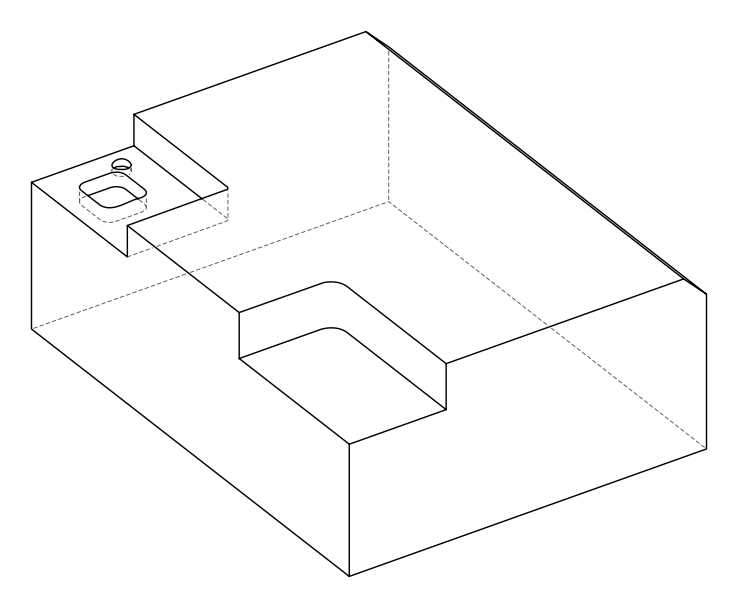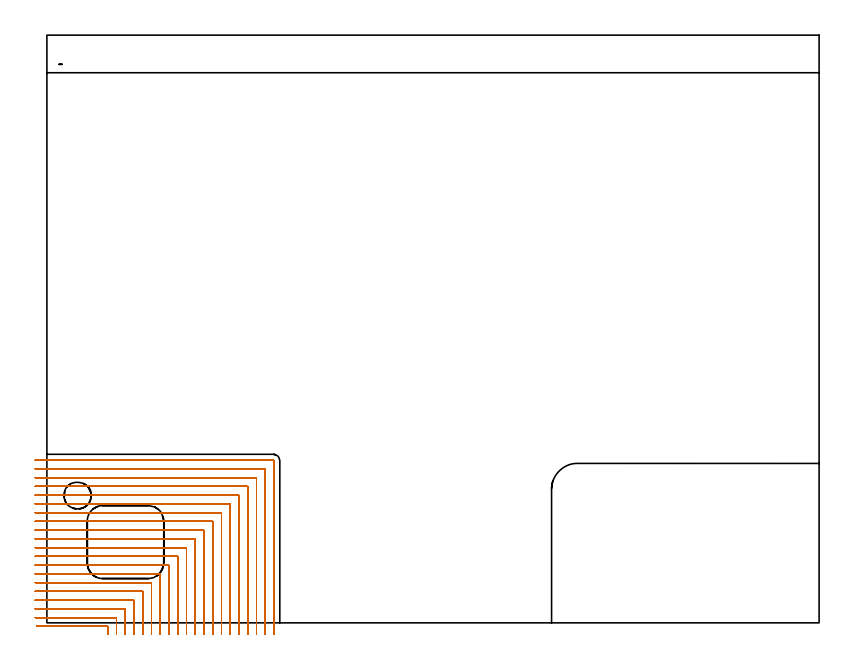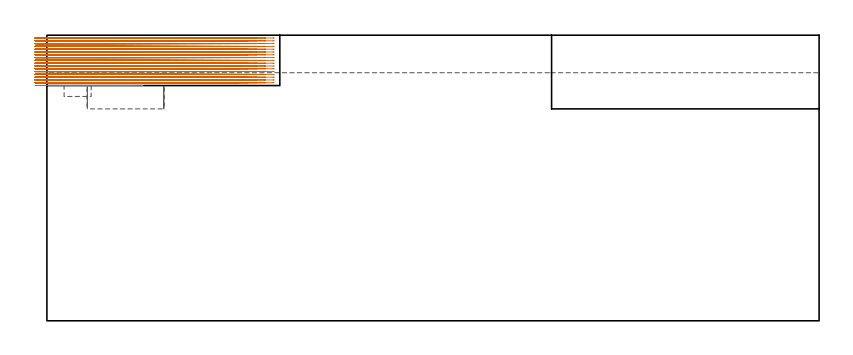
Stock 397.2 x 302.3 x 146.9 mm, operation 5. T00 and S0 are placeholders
(PLAN: 7 operations, 6 tool changes, 141.5 min)
(1 SPOT_DRILL | STEP1POCKET | NXT0321_9005460120000 | 0.04 min | 2831 mm3)
(2 DRILL_BLIND_HOLE_INTO_CENTER | STEP1POCKET | NXT0301_128 | 0.04 min | 598 mm3)
(3 MILL_ROUGH_BLIND_HOLE_CONTOUR | STEP1POCKET | UGT0201_129 | Spiral | 0.08 min | 875 mm3)
(4 AREA_MILL | FG_CHAMFER_SURFACE | UGT0205_001 | 22.6 min | 73973 mm3)
(5 MILL_CORNER_NOTCH_RECTANGULAR | CORNER_NOTCH_RECTANGULAR | NXT0201_008 | Follow Part, ap 1.5, ae 75% | 101.01 min | 265504 mm3)
(6 MILL_CORNER_NOTCH_RECTANGULAR_1 | CORNER_NOTCH_RECTANGULAR_1 | UGT0201_094 | Follow Part, ap 5, ae 75% | 15.81 min | 426228 mm3)
(7 MILL_RECTANGULAR_POCKET | POCKET_RECTANGULAR_STRAIGHT | NXT0201_011 | Follow Part, ap 3, ae 75% | 1.93 min | 17048 mm3)
(TOOL NXT0321_9005460120000 | NC Spot Drill, 142deg, 12mm, Carbide, Uncoated | D12 PA142 FL30 Z2)
(TOOL NXT0301_128 | Carbide Drill 12mm [861.1-1200-036A1-GP GC34] | D12 PA150 FL37.4 Z2)
(TOOL UGT0201_129 | Carbide End Mill 11.9 | D11.9 FL15 Z4)
(TOOL UGT0205_001 | Chamfer Mill 20 x 3 x 45 deg. | D20 FL50 Z2)
(TOOL NXT0201_008 | ENDMILL 6mm [2P460-0600-NA 1630] | D6 FL26 Z6)
(TOOL UGT0201_094 | End mill 20 mm | D20 FL38 Z4)
(TOOL NXT0201_011 | ENDMILL 12mm [2P460-1200-NA 1630] | D12 FL38 Z6)
(OP 5 MILL_CORNER_NOTCH_RECTANGULAR, part 1 of 2)
G17 G21 G94 G90
T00 M6
G54
G17 G0 G90 X31.3 Y-6. S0 M3
G43 Z156.9 H1
Z145.461
G94 G1 Y-3. F250.
Y-2.094 F500.
G3 X31.006 Y-1.8 R0.3
G1 X-2.4
X-5.4 F250.
G0 Z156.9
X35.8 Y-6.
Z145.461
G1 Y-3.
Y2.405 F500.
G3 X35.505 Y2.7 R0.3
G1 X-3.
X-6. F250.
G0 Z156.9
X40.3 Y-6.
Z145.461
G1 Y-3.
Y6.905 F500.
G3 X40.005 Y7.2 R0.3
G1 X-3.
X-6. F250.
G0 Z156.9
X44.8 Y-6.
Z145.461
G1 Y-3.
Y11.405 F500.
G3 X44.505 Y11.7 R0.3
G1 X-3.
X-6. F250.
G0 Z156.9
X49.3 Y-6.
Z145.461
G1 Y-3.
Y15.905 F500.
G3 X49.005 Y16.2 R0.3
G1 X-3.
X-6. F250.
G0 Z156.9
X53.8 Y-6.
Z145.461
G1 Y-3.
Y20.405 F500.
G3 X53.505 Y20.7 R0.3
G1 X-3.
X-6. F250.
G0 Z156.9
X58.3 Y-6.
Z145.461
G1 Y-3.
Y24.905 F500.
G3 X58.005 Y25.2 R0.3
G1 X-3.
X-6. F250.
G0 Z156.9
X62.8 Y-6.
Z145.461
G1 Y-3.
Y29.404 F500.
G3 X62.504 Y29.7 R0.3
G1 X-3.
X-6. F250.
G0 Z156.9
X67.3 Y-6.
Z145.461
G1 Y-3.
Y33.904 F500.
G3 X67.004 Y34.2 R0.3
G1 X-3.
X-6. F250.
G0 Z156.9
X71.8 Y-6.
Z145.461
G1 Y-3.
Y38.404 F500.
G3 X71.504 Y38.7 R0.3
G1 X-3.
X-6. F250.
G0 Z156.9
X76.3 Y-6.
Z145.461
G1 Y-3.
Y42.904 F500.
G3 X76.004 Y43.2 R0.3
G1 X-3.
X-6. F250.
G0 Z156.9
X80.8 Y-6.
Z145.461
G1 Y-3.
Y47.404 F500.
G3 X80.504 Y47.7 R0.3
G1 X-3.
X-6. F250.
G0 Z156.9
X85.3 Y-6.
Z145.461
G1 Y-3.
Y51.904 F500.
G3 X85.004 Y52.2 R0.3
G1 X-3.
X-6. F250.
G0 Z156.9
X89.8 Y-6.
Z145.461
G1 Y-3.
Y56.403 F500.
G3 X89.503 Y56.7 R0.3
G1 X-3.
X-6. F250.
G0 Z156.9
X94.3 Y-6.
Z145.461
G1 Y-3.
Y60.903 F500.
G3 X94.003 Y61.2 R0.3
G1 X-3.
X-6. F250.
G0 Z156.9
X98.8 Y-6.
Z145.461
G1 Y-3.
Y65.403 F500.
G3 X98.503 Y65.7 R0.3
G1 X18.783
X15.783 F250.
G0 Z156.9
X15.819
Z145.461
G1 X12.819
X-3. F500.
X-6. F250.
G0 Z156.9
X103.3 Y-6.
Z145.461
G1 Y-3.
Y69.903 F500.
G3 X103.003 Y70.2 R0.3
G1 X-3.
X-6. F250.
G0 Z156.9
X107.8 Y-6.
Z145.461
G1 Y-3.
Y74.403 F500.
G3 X107.503 Y74.7 R0.3
G1 X-3.
X-6. F250.
G0 Z156.9
X112.3 Y-6.
Z145.461
G1 Y-3.
Y78.903 F500.
G3 X112.003 Y79.2 R0.3
G1 X-3.
X-6. F250.
G0 Z156.9
X116.8 Y-6.
Z145.461
G1 Y-3.
Y83.3 F500.
G3 X116.4 Y83.7 R0.4
G1 X-3.
X-6. F250.
G0 Z156.9
X31.3 Y-6.
Z144.022
G1 Y-3.
Y-2.094 F500.
G3 X31.006 Y-1.8 R0.3
G1 X-2.4
X-5.4 F250.
G0 Z156.9
X35.8 Y-6.
Z144.022
G1 Y-3.
Y2.405 F500.
G3 X35.505 Y2.7 R0.3
G1 X-3.
X-6. F250.
G0 Z156.9
X40.3 Y-6.
Z144.022
G1 Y-3.
Y6.905 F500.
G3 X40.005 Y7.2 R0.3
G1 X-3.
X-6. F250.
G0 Z156.9
X44.8 Y-6.
Z144.022
G1 Y-3.
Y11.405 F500.
G3 X44.505 Y11.7 R0.3
G1 X-3.
X-6. F250.
G0 Z156.9
X49.3 Y-6.
Z144.022
G1 Y-3.
Y15.905 F500.
G3 X49.005 Y16.2 R0.3
G1 X-3.
X-6. F250.
G0 Z156.9
X53.8 Y-6.
Z144.022
G1 Y-3.
Y20.405 F500.
G3 X53.505 Y20.7 R0.3
G1 X-3.
X-6. F250.
G0 Z156.9
X58.3 Y-6.
Z144.022
G1 Y-3.
Y24.905 F500.
G3 X58.005 Y25.2 R0.3
G1 X-3.
X-6. F250.
G0 Z156.9
X62.8 Y-6.
Z144.022
G1 Y-3.
Y29.404 F500.
G3 X62.504 Y29.7 R0.3
G1 X-3.
X-6. F250.
G0 Z156.9
X67.3 Y-6.
Z144.022
G1 Y-3.
Y33.904 F500.
G3 X67.004 Y34.2 R0.3
G1 X-3.
X-6. F250.
G0 Z156.9
X71.8 Y-6.
Z144.022
G1 Y-3.
Y38.404 F500.
G3 X71.504 Y38.7 R0.3
G1 X-3.
X-6. F250.
G0 Z156.9
X76.3 Y-6.
Z144.022
G1 Y-3.
Y42.904 F500.
G3 X76.004 Y43.2 R0.3
G1 X-3.
X-6. F250.
G0 Z156.9
X80.8 Y-6.
Z144.022
G1 Y-3.
Y47.404 F500.
G3 X80.504 Y47.7 R0.3
G1 X-3.
X-6. F250.
G0 Z156.9
X85.3 Y-6.
Z144.022
G1 Y-3.
Y51.904 F500.
G3 X85.004 Y52.2 R0.3
G1 X-3.
X-6. F250.
G0 Z156.9
X89.8 Y-6.
Z144.022
G1 Y-3.
Y56.403 F500.
G3 X89.503 Y56.7 R0.3
G1 X-3.
X-6. F250.
G0 Z156.9
X94.3 Y-6.
Z144.022
G1 Y-3.
Y60.903 F500.
G3 X94.003 Y61.2 R0.3
G1 X-3.
X-6. F250.
G0 Z156.9
X98.8 Y-6.
Z144.022
G1 Y-3.
Y65.403 F500.
G3 X98.503 Y65.7 R0.3
G1 X18.783
X15.783 F250.
G0 Z156.9
X15.819
Z144.022
G1 X12.819
X-3. F500.
X-6. F250.
G0 Z156.9
X103.3 Y-6.
Z144.022
G1 Y-3.
Y69.903 F500.
G3 X103.003 Y70.2 R0.3
G1 X-3.
X-6. F250.
G0 Z156.9
X107.8 Y-6.
Z144.022
G1 Y-3.
Y74.403 F500.
G3 X107.503 Y74.7 R0.3
G1 X-3.
X-6. F250.
G0 Z156.9
X112.3 Y-6.
Z144.022
G1 Y-3.
Y78.903 F500.
G3 X112.003 Y79.2 R0.3
G1 X-3.
X-6. F250.
G0 Z156.9
X116.8 Y-6.
Z144.022
G1 Y-3.
Y83.3 F500.
G3 X116.4 Y83.7 R0.4
G1 X-3.
X-6. F250.
G0 Z156.9
X31.3 Y-6.
Z142.583
G1 Y-3.
Y-2.094 F500.
G3 X31.006 Y-1.8 R0.3
G1 X-2.4
X-5.4 F250.
G0 Z156.9
X35.8 Y-6.
Z142.583
G1 Y-3.
Y2.405 F500.
G3 X35.505 Y2.7 R0.3
G1 X-3.
X-6. F250.
G0 Z156.9
X40.3 Y-6.
Z142.583
G1 Y-3.
Y6.905 F500.
G3 X40.005 Y7.2 R0.3
G1 X-3.
X-6. F250.
G0 Z156.9
X44.8 Y-6.
Z142.583
G1 Y-3.
Y11.405 F500.
G3 X44.505 Y11.7 R0.3
G1 X-3.
X-6. F250.
G0 Z156.9
X49.3 Y-6.
Z142.583
G1 Y-3.
Y15.905 F500.
G3 X49.005 Y16.2 R0.3
G1 X-3.
X-6. F250.
G0 Z156.9
X53.8 Y-6.
Z142.583
G1 Y-3.
Y20.405 F500.
G3 X53.505 Y20.7 R0.3
G1 X-3.
X-6. F250.
G0 Z156.9
X58.3 Y-6.
Z142.583
G1 Y-3.
Y24.905 F500.
G3 X58.005 Y25.2 R0.3
G1 X-3.
X-6. F250.
G0 Z156.9
X62.8 Y-6.
Z142.583
G1 Y-3.
Y29.404 F500.
G3 X62.504 Y29.7 R0.3
G1 X-3.
X-6. F250.
G0 Z156.9
X67.3 Y-6.
Z142.583
G1 Y-3.
Y33.904 F500.
G3 X67.004 Y34.2 R0.3
G1 X-3.
X-6. F250.
G0 Z156.9
X71.8 Y-6.
Z142.583
G1 Y-3.
Y38.404 F500.
G3 X71.504 Y38.7 R0.3
G1 X-3.
X-6. F250.
G0 Z156.9
X76.3 Y-6.
Z142.583
G1 Y-3.
Y42.904 F500.
G3 X76.004 Y43.2 R0.3
G1 X-3.
X-6. F250.
G0 Z156.9
X80.8 Y-6.
Z142.583
G1 Y-3.
Y47.404 F500.
G3 X80.504 Y47.7 R0.3
G1 X-3.
X-6. F250.
G0 Z156.9
X85.3 Y-6.
Z142.583
G1 Y-3.
Y51.904 F500.
G3 X85.004 Y52.2 R0.3
G1 X-3.
X-6. F250.
G0 Z156.9
X89.8 Y-6.
Z142.583
G1 Y-3.
Y56.403 F500.
G3 X89.503 Y56.7 R0.3
G1 X-3.
X-6. F250.
G0 Z156.9
X94.3 Y-6.
Z142.583
G1 Y-3.
Y60.903 F500.
G3 X94.003 Y61.2 R0.3
G1 X-3.
X-6. F250.
G0 Z156.9
X98.8 Y-6.
Z142.583
G1 Y-3.
Y65.403 F500.
G3 X98.503 Y65.7 R0.3
G1 X18.783
X15.783 F250.
G0 Z156.9
X15.819
Z142.583
G1 X12.819
X-3. F500.
X-6. F250.
G0 Z156.9
X103.3 Y-6.
Z142.583
G1 Y-3.
Y69.903 F500.
G3 X103.003 Y70.2 R0.3
G1 X-3.
X-6. F250.
G0 Z156.9
X107.8 Y-6.
Z142.583
G1 Y-3.
Y74.403 F500.
G3 X107.503 Y74.7 R0.3
G1 X-3.
X-6. F250.
G0 Z156.9
X112.3 Y-6.
Z142.583
G1 Y-3.
Y78.903 F500.
G3 X112.003 Y79.2 R0.3
G1 X-3.
X-6. F250.
G0 Z156.9
X116.8 Y-6.
Z142.583
G1 Y-3.
Y83.3 F500.
G3 X116.4 Y83.7 R0.4
G1 X-3.
X-6. F250.
G0 Z156.9
X31.3 Y-6.
Z141.144
G1 Y-3.
Y-2.094 F500.
G3 X31.006 Y-1.8 R0.3
G1 X-2.4
X-5.4 F250.
G0 Z156.9
X35.8 Y-6.
Z141.144
G1 Y-3.
Y2.405 F500.
G3 X35.505 Y2.7 R0.3
G1 X-3.
X-6. F250.
G0 Z156.9
X40.3 Y-6.
Z141.144
G1 Y-3.
Y6.905 F500.
G3 X40.005 Y7.2 R0.3
G1 X-3.
X-6. F250.
G0 Z156.9
X44.8 Y-6.
Z141.144
G1 Y-3.
Y11.405 F500.
G3 X44.505 Y11.7 R0.3
G1 X-3.
X-6. F250.
G0 Z156.9
X49.3 Y-6.
Z141.144
G1 Y-3.
Y15.905 F500.
G3 X49.005 Y16.2 R0.3
G1 X-3.
X-6. F250.
G0 Z156.9
X53.8 Y-6.
Z141.144
G1 Y-3.
Y20.405 F500.
G3 X53.505 Y20.7 R0.3
G1 X-3.
X-6. F250.
G0 Z156.9
X58.3 Y-6.
Z141.144
G1 Y-3.
Y24.905 F500.
G3 X58.005 Y25.2 R0.3
G1 X-3.
X-6. F250.
G0 Z156.9
X62.8 Y-6.
Z141.144
G1 Y-3.
Y29.404 F500.
G3 X62.504 Y29.7 R0.3
G1 X-3.
X-6. F250.
G0 Z156.9
X67.3 Y-6.
Z141.144
G1 Y-3.
Y33.904 F500.
G3 X67.004 Y34.2 R0.3
G1 X-3.
X-6. F250.
G0 Z156.9
X71.8 Y-6.
Z141.144
G1 Y-3.
Y38.404 F500.
G3 X71.504 Y38.7 R0.3
G1 X-3.
X-6. F250.
G0 Z156.9
X76.3 Y-6.
Z141.144
G1 Y-3.
Y42.904 F500.
G3 X76.004 Y43.2 R0.3
G1 X-3.
X-6. F250.
G0 Z156.9
X80.8 Y-6.
Z141.144
G1 Y-3.
Y47.404 F500.
G3 X80.504 Y47.7 R0.3
G1 X-3.
X-6. F250.
G0 Z156.9
X85.3 Y-6.
Z141.144
G1 Y-3.
Y51.904 F500.
G3 X85.004 Y52.2 R0.3
G1 X-3.
X-6. F250.
G0 Z156.9
X89.8 Y-6.
Z141.144
G1 Y-3.
Y56.403 F500.
G3 X89.503 Y56.7 R0.3
G1 X-3.
X-6. F250.
G0 Z156.9
X94.3 Y-6.
Z141.144
G1 Y-3.
Y60.903 F500.
G3 X94.003 Y61.2 R0.3
G1 X-3.
X-6. F250.
G0 Z156.9
X98.8 Y-6.
Z141.144
G1 Y-3.
Y65.403 F500.
G3 X98.503 Y65.7 R0.3
G1 X18.783
X15.783 F250.
G0 Z156.9
X15.819
Z141.144
G1 X12.819
X-3. F500.
X-6. F250.
G0 Z156.9
X103.3 Y-6.
Z141.144
G1 Y-3.
Y69.903 F500.
G3 X103.003 Y70.2 R0.3
G1 X-3.
X-6. F250.
G0 Z156.9
X107.8 Y-6.
Z141.144
G1 Y-3.
Y74.403 F500.
G3 X107.503 Y74.7 R0.3
G1 X-3.
X-6. F250.
G0 Z156.9
X112.3 Y-6.
Z141.144
G1 Y-3.
Y78.903 F500.
G3 X112.003 Y79.2 R0.3
G1 X-3.
X-6. F250.
G0 Z156.9
X116.8 Y-6.
Z141.144
G1 Y-3.
Y83.3 F500.
G3 X116.4 Y83.7 R0.4
G1 X-3.
X-6. F250.
G0 Z156.9
X31.3 Y-6.
Z139.705
G1 Y-3.
Y-2.094 F500.
G3 X31.006 Y-1.8 R0.3
G1 X-2.4
X-5.4 F250.
G0 Z156.9
X35.8 Y-6.
Z139.705
G1 Y-3.
Y2.405 F500.
G3 X35.505 Y2.7 R0.3
G1 X-3.
X-6. F250.
G0 Z156.9
X40.3 Y-6.
Z139.705
G1 Y-3.
Y6.905 F500.
G3 X40.005 Y7.2 R0.3
G1 X-3.
X-6. F250.
G0 Z156.9
X44.8 Y-6.
Z139.705
G1 Y-3.
Y11.405 F500.
G3 X44.505 Y11.7 R0.3
G1 X-3.
X-6. F250.
G0 Z156.9
X49.3 Y-6.
Z139.705
G1 Y-3.
Y15.905 F500.
G3 X49.005 Y16.2 R0.3
G1 X-3.
X-6. F250.
G0 Z156.9
X53.8 Y-6.
Z139.705
G1 Y-3.
Y20.405 F500.
G3 X53.505 Y20.7 R0.3
G1 X-3.
X-6. F250.
G0 Z156.9
X58.3 Y-6.
Z139.705
G1 Y-3.
Y24.905 F500.
G3 X58.005 Y25.2 R0.3
G1 X-3.
X-6. F250.
G0 Z156.9
X62.8 Y-6.
Z139.705
G1 Y-3.
Y29.404 F500.
G3 X62.504 Y29.7 R0.3
G1 X-3.
X-6. F250.
G0 Z156.9
X67.3 Y-6.
Z139.705
G1 Y-3.
Y33.904 F500.
G3 X67.004 Y34.2 R0.3
G1 X-3.
X-6. F250.
G0 Z156.9
X71.8 Y-6.
Z139.705
G1 Y-3.
Y38.404 F500.
G3 X71.504 Y38.7 R0.3
G1 X-3.
X-6. F250.
G0 Z156.9
X76.3 Y-6.
Z139.705
G1 Y-3.
Y42.904 F500.
G3 X76.004 Y43.2 R0.3
G1 X-3.
X-6. F250.
G0 Z156.9
X80.8 Y-6.
Z139.705
G1 Y-3.
Y47.404 F500.
G3 X80.504 Y47.7 R0.3
G1 X-3.
X-6. F250.
G0 Z156.9
X85.3 Y-6.
Z139.705
G1 Y-3.
Y51.904 F500.
G3 X85.004 Y52.2 R0.3
G1 X-3.
X-6. F250.
G0 Z156.9
X89.8 Y-6.
Z139.705
G1 Y-3.
Y56.403 F500.
G3 X89.503 Y56.7 R0.3
G1 X-3.
X-6. F250.
G0 Z156.9
X94.3 Y-6.
Z139.705
G1 Y-3.
Y60.903 F500.
G3 X94.003 Y61.2 R0.3
G1 X-3.
X-6. F250.
G0 Z156.9
X98.8 Y-6.
Z139.705
G1 Y-3.
Y65.403 F500.
G3 X98.503 Y65.7 R0.3
G1 X18.783
X15.783 F250.
G0 Z156.9
X15.819
Z139.705
G1 X12.819
X-3. F500.
X-6. F250.
G0 Z156.9
X103.3 Y-6.
Z139.705
G1 Y-3.
Y69.903 F500.
G3 X103.003 Y70.2 R0.3
G1 X-3.
X-6. F250.
G0 Z156.9
X107.8 Y-6.
Z139.705
G1 Y-3.
Y74.403 F500.
G3 X107.503 Y74.7 R0.3
G1 X-3.
X-6. F250.
G0 Z156.9
X112.3 Y-6.
Z139.705
G1 Y-3.
Y78.903 F500.
G3 X112.003 Y79.2 R0.3
G1 X-3.
X-6. F250.
G0 Z156.9
X116.8 Y-6.
Z139.705
G1 Y-3.
Y83.3 F500.
G3 X116.4 Y83.7 R0.4
G1 X-3.
X-6. F250.
G0 Z156.9
X31.3 Y-6.
Z138.267
G1 Y-3.
Y-2.094 F500.
G3 X31.006 Y-1.8 R0.3
G1 X-2.4
X-5.4 F250.
G0 Z156.9
X35.8 Y-6.
Z138.267
G1 Y-3.
Y2.405 F500.
G3 X35.505 Y2.7 R0.3
G1 X-3.
X-6. F250.
G0 Z156.9
X40.3 Y-6.
Z138.267
G1 Y-3.
Y6.905 F500.
G3 X40.005 Y7.2 R0.3
G1 X-3.
X-6. F250.
G0 Z156.9
X44.8 Y-6.
Z138.267
G1 Y-3.
Y11.405 F500.
G3 X44.505 Y11.7 R0.3
G1 X-3.
X-6. F250.
G0 Z156.9
X49.3 Y-6.
Z138.267
G1 Y-3.
Y15.905 F500.
G3 X49.005 Y16.2 R0.3
G1 X-3.
X-6. F250.
G0 Z156.9
X53.8 Y-6.
Z138.267
G1 Y-3.
Y20.405 F500.
G3 X53.505 Y20.7 R0.3
G1 X-3.
X-6. F250.
G0 Z156.9
X58.3 Y-6.
Z138.267
G1 Y-3.
Y24.905 F500.
G3 X58.005 Y25.2 R0.3
G1 X-3.
X-6. F250.
G0 Z156.9
X62.8 Y-6.
Z138.267
G1 Y-3.
Y29.404 F500.
G3 X62.504 Y29.7 R0.3
G1 X-3.
X-6. F250.
G0 Z156.9
X67.3 Y-6.
Z138.267
G1 Y-3.
Y33.904 F500.
G3 X67.004 Y34.2 R0.3
G1 X-3.
X-6. F250.
G0 Z156.9
X71.8 Y-6.
Z138.267
G1 Y-3.
Y38.404 F500.
G3 X71.504 Y38.7 R0.3
G1 X-3.
X-6. F250.
G0 Z156.9
X76.3 Y-6.
Z138.267
G1 Y-3.
Y42.904 F500.
G3 X76.004 Y43.2 R0.3
G1 X-3.
X-6. F250.
G0 Z156.9
X80.8 Y-6.
Z138.267
G1 Y-3.
Y47.404 F500.
G3 X80.504 Y47.7 R0.3
G1 X-3.
X-6. F250.
G0 Z156.9
X85.3 Y-6.
Z138.267
G1 Y-3.
Y51.904 F500.
G3 X85.004 Y52.2 R0.3
G1 X-3.
X-6. F250.
G0 Z156.9
X89.8 Y-6.
Z138.267
G1 Y-3.
Y56.403 F500.
G3 X89.503 Y56.7 R0.3
G1 X-3.
X-6. F250.
G0 Z156.9
X94.3 Y-6.
Z138.267
G1 Y-3.
Y60.903 F500.
G3 X94.003 Y61.2 R0.3
G1 X-3.
X-6. F250.
G0 Z156.9
X98.8 Y-6.
Z138.267
G1 Y-3.
Y65.403 F500.
G3 X98.503 Y65.7 R0.3
G1 X18.783
X15.783 F250.
G0 Z156.9
X15.819
Z138.267
G1 X12.819
X-3. F500.
X-6. F250.
G0 Z156.9
X103.3 Y-6.
Z138.267
G1 Y-3.
Y69.903 F500.
G3 X103.003 Y70.2 R0.3
G1 X-3.
X-6. F250.
G0 Z156.9
X107.8 Y-6.
Z138.267
G1 Y-3.
Y74.403 F500.
G3 X107.503 Y74.7 R0.3
G1 X-3.
X-6. F250.
G0 Z156.9
X112.3 Y-6.
Z138.267
G1 Y-3.
Y78.903 F500.
G3 X112.003 Y79.2 R0.3
G1 X-3.
X-6. F250.
G0 Z156.9
X116.8 Y-6.
Z138.267
G1 Y-3.
Y83.3 F500.
G3 X116.4 Y83.7 R0.4
G1 X-3.
X-6. F250.
G0 Z156.9
X31.3 Y-6.
Z136.828
G1 Y-3.
Y-2.094 F500.
G3 X31.006 Y-1.8 R0.3
G1 X-2.4
X-5.4 F250.
G0 Z156.9
X35.8 Y-6.
Z136.828
G1 Y-3.
Y2.405 F500.
G3 X35.505 Y2.7 R0.3
G1 X-3.
X-6. F250.
G0 Z156.9
X40.3 Y-6.
Z136.828
G1 Y-3.
Y6.905 F500.
G3 X40.005 Y7.2 R0.3
G1 X-3.
X-6. F250.
G0 Z156.9
X44.8 Y-6.
Z136.828
G1 Y-3.
Y11.405 F500.
G3 X44.505 Y11.7 R0.3
G1 X-3.
X-6. F250.
G0 Z156.9
X49.3 Y-6.
Z136.828
G1 Y-3.
Y15.905 F500.
G3 X49.005 Y16.2 R0.3
G1 X-3.
X-6. F250.
G0 Z156.9
X53.8 Y-6.
Z136.828
G1 Y-3.
Y20.405 F500.
G3 X53.505 Y20.7 R0.3
G1 X-3.
X-6. F250.
G0 Z156.9
X58.3 Y-6.
Z136.828
G1 Y-3.
Y24.905 F500.
G3 X58.005 Y25.2 R0.3
G1 X-3.
X-6. F250.
G0 Z156.9
X62.8 Y-6.
Z136.828
G1 Y-3.
Y29.404 F500.
G3 X62.504 Y29.7 R0.3
G1 X-3.
X-6. F250.
G0 Z156.9
X67.3 Y-6.
Z136.828
G1 Y-3.
Y33.904 F500.
G3 X67.004 Y34.2 R0.3
G1 X-3.
X-6. F250.
G0 Z156.9
X71.8 Y-6.
Z136.828
G1 Y-3.
Y38.404 F500.
G3 X71.504 Y38.7 R0.3
G1 X-3.
X-6. F250.
G0 Z156.9
X76.3 Y-6.
Z136.828
G1 Y-3.
Y42.904 F500.
G3 X76.004 Y43.2 R0.3
G1 X-3.
X-6. F250.
G0 Z156.9
X80.8 Y-6.
Z136.828
G1 Y-3.
Y47.404 F500.
G3 X80.504 Y47.7 R0.3
G1 X-3.
X-6. F250.
G0 Z156.9
X85.3 Y-6.
Z136.828
G1 Y-3.
Y51.904 F500.
G3 X85.004 Y52.2 R0.3
G1 X-3.
X-6. F250.
G0 Z156.9
X89.8 Y-6.
Z136.828
G1 Y-3.
Y56.403 F500.
G3 X89.503 Y56.7 R0.3
G1 X-3.
X-6. F250.
G0 Z156.9
X94.3 Y-6.
Z136.828
G1 Y-3.
Y60.903 F500.
G3 X94.003 Y61.2 R0.3
G1 X-3.
X-6. F250.
G0 Z156.9
X98.8 Y-6.
Z136.828
G1 Y-3.
Y65.403 F500.
G3 X98.503 Y65.7 R0.3
G1 X18.783
X15.783 F250.
G0 Z156.9
X15.819
Z136.828
G1 X12.819
X-3. F500.
X-6. F250.
G0 Z156.9
X103.3 Y-6.
Z136.828
G1 Y-3.
Y69.903 F500.
G3 X103.003 Y70.2 R0.3
G1 X-3.
X-6. F250.
G0 Z156.9
X107.8 Y-6.
Z136.828
G1 Y-3.
Y74.403 F500.
G3 X107.503 Y74.7 R0.3
G1 X-3.
X-6. F250.
G0 Z156.9
X112.3 Y-6.
Z136.828
G1 Y-3.
Y78.903 F500.
G3 X112.003 Y79.2 R0.3
G1 X-3.
X-6. F250.
G0 Z156.9
X116.8 Y-6.
Z136.828
G1 Y-3.
Y83.3 F500.
G3 X116.4 Y83.7 R0.4
G1 X-3.
X-6. F250.
G0 Z156.9
X31.3 Y-6.
Z135.389
G1 Y-3.
Y-2.094 F500.
G3 X31.006 Y-1.8 R0.3
G1 X-2.4
X-5.4 F250.
G0 Z156.9
X35.8 Y-6.
Z135.389
G1 Y-3.
Y2.406 F500.
G3 X35.506 Y2.7 R0.3
G1 X-3.
X-6. F250.
G0 Z156.9
X40.3 Y-6.
Z135.389
G1 Y-3.
Y6.905 F500.
G3 X40.005 Y7.2 R0.3
G1 X-3.
X-6. F250.
G0 Z156.9
X44.8 Y-6.
Z135.389
G1 Y-3.
Y11.405 F500.
G3 X44.505 Y11.7 R0.3
G1 X-3.
X-6. F250.
G0 Z156.9
X49.3 Y-6.
Z135.389
G1 Y-3.
Y15.905 F500.
G3 X49.005 Y16.2 R0.3
G1 X-3.
X-6. F250.
G0 Z156.9
X53.8 Y-6.
Z135.389
G1 Y-3.
Y20.405 F500.
G3 X53.505 Y20.7 R0.3
G1 X-3.
X-6. F250.
G0 Z156.9
X58.3 Y-6.
Z135.389
G1 Y-3.
Y24.905 F500.
G3 X58.005 Y25.2 R0.3
G1 X-3.
X-6. F250.
G0 Z156.9
X62.8 Y-6.
Z135.389
G1 Y-3.
Y29.404 F500.
G3 X62.504 Y29.7 R0.3
G1 X-3.
X-6. F250.
G0 Z156.9
X67.3 Y-6.
Z135.389
G1 Y-3.
Y33.904 F500.
G3 X67.004 Y34.2 R0.3
G1 X-3.
X-6. F250.
G0 Z156.9
X71.8 Y-6.
Z135.389
G1 Y-3.
Y38.404 F500.
G3 X71.504 Y38.7 R0.3
G1 X-3.
X-6. F250.
G0 Z156.9
X76.3 Y-6.
Z135.389
G1 Y-3.
Y42.904 F500.
G3 X76.004 Y43.2 R0.3
G1 X-3.
X-6. F250.
G0 Z156.9
X80.8 Y-6.
Z135.389
G1 Y-3.
Y47.404 F500.
G3 X80.504 Y47.7 R0.3
G1 X-3.
X-6. F250.
G0 Z156.9
X85.3 Y-6.
Z135.389
G1 Y-3.
Y51.904 F500.
G3 X85.004 Y52.2 R0.3
G1 X-3.
X-6. F250.
G0 Z156.9
X89.8 Y-6.
Z135.389
G1 Y-3.
Y56.403 F500.
G3 X89.503 Y56.7 R0.3
G1 X-3.
X-6. F250.
G0 Z156.9
X94.3 Y-6.
Z135.389
G1 Y-3.
Y60.903 F500.
G3 X94.003 Y61.2 R0.3
G1 X-3.
X-6. F250.
G0 Z156.9
X98.8 Y-6.
Z135.389
G1 Y-3.
Y65.403 F500.
G3 X98.503 Y65.7 R0.3
G1 X18.783
X15.783 F250.
G0 Z156.9
X15.819
Z135.389
G1 X12.819
X-3. F500.
X-6. F250.
G0 Z156.9
X103.3 Y-6.
Z135.389
G1 Y-3.
Y69.903 F500.
G3 X103.003 Y70.2 R0.3
G1 X-3.
X-6. F250.
G0 Z156.9
X107.8 Y-6.
Z135.389
G1 Y-3.
Y74.403 F500.
G3 X107.503 Y74.7 R0.3
G1 X-3.
X-6. F250.
G0 Z156.9
X112.3 Y-6.
Z135.389
G1 Y-3.
Y78.903 F500.
G3 X112.003 Y79.2 R0.3
G1 X-3.
X-6. F250.
G0 Z156.9
X116.8 Y-6.
Z135.389
G1 Y-3.
Y83.3 F500.
G3 X116.4 Y83.7 R0.4
G1 X-3.
X-6. F250.
G0 Z156.9
X31.3 Y-6.
Z133.95
G1 Y-3.
Y-2.094 F500.
G3 X31.006 Y-1.8 R0.3
G1 X-2.4
X-5.4 F250.
G0 Z156.9
X35.8 Y-6.
Z133.95
G1 Y-3.
Y2.405 F500.
G3 X35.505 Y2.7 R0.3
G1 X-3.
X-6. F250.
G0 Z156.9
X40.3 Y-6.
Z133.95
G1 Y-3.
Y6.905 F500.
G3 X40.005 Y7.2 R0.3
G1 X-3.
X-6. F250.
G0 Z156.9
X44.8 Y-6.
Z133.95
G1 Y-3.
Y11.405 F500.
G3 X44.505 Y11.7 R0.3
G1 X-3.
X-6. F250.
G0 Z156.9
X49.3 Y-6.
Z133.95
G1 Y-3.
Y15.905 F500.
G3 X49.005 Y16.2 R0.3
G1 X-3.
X-6. F250.
G0 Z156.9
X53.8 Y-6.
Z133.95
G1 Y-3.
Y20.405 F500.
G3 X53.505 Y20.7 R0.3
G1 X-3.
X-6. F250.
G0 Z156.9
X58.3 Y-6.
Z133.95
G1 Y-3.
Y24.905 F500.
G3 X58.005 Y25.2 R0.3
G1 X-3.
X-6. F250.
G0 Z156.9
X62.8 Y-6.
Z133.95
G1 Y-3.
Y29.404 F500.
G3 X62.504 Y29.7 R0.3
G1 X-3.
X-6. F250.
G0 Z156.9
X67.3 Y-6.
Z133.95
G1 Y-3.
Y33.904 F500.
G3 X67.004 Y34.2 R0.3
G1 X-3.
X-6. F250.
G0 Z156.9
X71.8 Y-6.
Z133.95
G1 Y-3.
Y38.404 F500.
G3 X71.504 Y38.7 R0.3
G1 X-3.
X-6. F250.
G0 Z156.9
X76.3 Y-6.
Z133.95
G1 Y-3.
Y42.904 F500.
G3 X76.004 Y43.2 R0.3
G1 X-3.
X-6. F250.
G0 Z156.9
X80.8 Y-6.
Z133.95
G1 Y-3.
Y47.404 F500.
G3 X80.504 Y47.7 R0.3
G1 X-3.
X-6. F250.
G0 Z156.9
X85.3 Y-6.
Z133.95
G1 Y-3.
Y51.903 F500.
G3 X85.003 Y52.2 R0.3
G1 X-3.
X-6. F250.
G0 Z156.9
X89.8 Y-6.
Z133.95
G1 Y-3.
Y56.403 F500.
G3 X89.503 Y56.7 R0.3
G1 X-3.
X-6. F250.
G0 Z156.9
X94.3 Y-6.
Z133.95
G1 Y-3.
Y60.903 F500.
G3 X94.003 Y61.2 R0.3
G1 X-3.
X-6. F250.
G0 Z156.9
X98.8 Y-6.
Z133.95
G1 Y-3.
Y65.403 F500.
G3 X98.503 Y65.7 R0.3
G1 X18.783
X15.783 F250.
G0 Z156.9
X15.819
Z133.95
G1 X12.819
X-3. F500.
X-6. F250.
G0 Z156.9
X103.3 Y-6.
Z133.95
G1 Y-3.
Y69.903 F500.
G3 X103.003 Y70.2 R0.3
G1 X-3.
X-6. F250.
G0 Z156.9
X107.8 Y-6.
Z133.95
G1 Y-3.
Y74.403 F500.
G3 X107.503 Y74.7 R0.3
G1 X-3.
X-6. F250.
G0 Z156.9
X112.3 Y-6.
Z133.95
G1 Y-3.
Y78.903 F500.
G3 X112.003 Y79.2 R0.3
G1 X-3.
X-6. F250.
G0 Z156.9
X116.8 Y-6.
Z133.95
G1 Y-3.
Y83.3 F500.
G3 X116.4 Y83.7 R0.4
G1 X-3.
X-6. F250.
G0 Z156.9
X31.3 Y-6.
Z132.511
G1 Y-3.
Y-2.094 F500.
G3 X31.006 Y-1.8 R0.3
G1 X-2.4
X-5.4 F250.
G0 Z156.9
X35.8 Y-6.
Z132.511
G1 Y-3.
Y2.405 F500.
G3 X35.505 Y2.7 R0.3
G1 X-3.
X-6. F250.
G0 Z156.9
X40.3 Y-6.
Z132.511
G1 Y-3.
Y6.905 F500.
G3 X40.005 Y7.2 R0.3
G1 X-3.
X-6. F250.
G0 Z156.9
X44.8 Y-6.
Z132.511
G1 Y-3.
Y11.405 F500.
G3 X44.505 Y11.7 R0.3
G1 X-3.
X-6. F250.
G0 Z156.9
X49.3 Y-6.
Z132.511
G1 Y-3.
Y15.905 F500.
G3 X49.005 Y16.2 R0.3
G1 X-3.
X-6. F250.
G0 Z156.9
X53.8 Y-6.
Z132.511
G1 Y-3.
Y20.405 F500.
G3 X53.505 Y20.7 R0.3
G1 X-3.
X-6. F250.
G0 Z156.9
X58.3 Y-6.
Z132.511
G1 Y-3.
Y24.905 F500.
G3 X58.005 Y25.2 R0.3
G1 X-3.
X-6. F250.
G0 Z156.9
X62.8 Y-6.
Z132.511
G1 Y-3.
Y29.404 F500.
G3 X62.504 Y29.7 R0.3
G1 X-3.
X-6. F250.
G0 Z156.9
X67.3 Y-6.
Z132.511
G1 Y-3.
Y33.904 F500.
G3 X67.004 Y34.2 R0.3
G1 X-3.
X-6. F250.
G0 Z156.9
X71.8 Y-6.
Z132.511
G1 Y-3.
Y38.404 F500.
G3 X71.504 Y38.7 R0.3
G1 X-3.
X-6. F250.
G0 Z156.9
X76.3 Y-6.
Z132.511
G1 Y-3.
Y42.904 F500.
G3 X76.004 Y43.2 R0.3
G1 X-3.
X-6. F250.
G0 Z156.9
X80.8 Y-6.
Z132.511
G1 Y-3.
Y47.404 F500.
G3 X80.504 Y47.7 R0.3
G1 X-3.
X-6. F250.
G0 Z156.9
X85.3 Y-6.
Z132.511
G1 Y-3.
Y51.903 F500.
G3 X85.003 Y52.2 R0.3
G1 X-3.
X-6. F250.
G0 Z156.9
X89.8 Y-6.
Z132.511
G1 Y-3.
Y56.403 F500.
G3 X89.503 Y56.7 R0.3
G1 X-3.
X-6. F250.
G0 Z156.9
X94.3 Y-6.
Z132.511
G1 Y-3.
Y60.903 F500.
G3 X94.003 Y61.2 R0.3
G1 X-3.
X-6. F250.
G0 Z156.9
X98.8 Y-6.
Z132.511
G1 Y-3.
Y65.403 F500.
G3 X98.503 Y65.7 R0.3
G1 X19.751
X16.751 F250.
G0 Z156.9
X14.849
Z132.511
G1 X11.849
X-3. F500.
X-6. F250.
G0 Z156.9
X103.3 Y-6.
Z132.511
G1 Y-3.
Y69.903 F500.
G3 X103.003 Y70.2 R0.3
G1 X-3.
X-6. F250.
G0 Z156.9
X107.8 Y-6.
Z132.511
G1 Y-3.
Y74.403 F500.
G3 X107.503 Y74.7 R0.3
G1 X-3.
X-6. F250.
G0 Z156.9
X112.3 Y-6.
Z132.511
G1 Y-3.
Y78.903 F500.
G3 X112.003 Y79.2 R0.3
G1 X-3.
X-6. F250.
G0 Z156.9
X116.8 Y-6.
Z132.511
G1 Y-3.
Y83.3 F500.
G3 X116.4 Y83.7 R0.4
G1 X-3.
X-6. F250.
G0 Z156.9
X31.3 Y-6.
Z131.072
G1 Y-3.
Y-2.094 F500.
G3 X31.006 Y-1.8 R0.3
G1 X-2.4
X-5.4 F250.
G0 Z156.9
X35.8 Y-6.
Z131.072
G1 Y-3.
Y2.405 F500.
G3 X35.505 Y2.7 R0.3
G1 X-3.
X-6. F250.
G0 Z156.9
X40.3 Y-6.
Z131.072
G1 Y-3.
Y6.905 F500.
G3 X40.005 Y7.2 R0.3
G1 X-3.
X-6. F250.
G0 Z156.9
X44.8 Y-6.
Z131.072
G1 Y-3.
Y11.405 F500.
G3 X44.505 Y11.7 R0.3
G1 X-3.
X-6. F250.
G0 Z156.9
X49.3 Y-6.
Z131.072
G1 Y-3.
Y15.905 F500.
G3 X49.005 Y16.2 R0.3
G1 X-3.
X-6. F250.
G0 Z156.9
X53.8 Y-6.
Z131.072
G1 Y-3.
Y20.405 F500.
G3 X53.505 Y20.7 R0.3
G1 X-3.
X-6. F250.
G0 Z156.9
X58.3 Y-6.
Z131.072
G1 Y-3.
Y24.905 F500.
G3 X58.005 Y25.2 R0.3
G1 X-3.
X-6. F250.
G0 Z156.9
X62.8 Y-6.
Z131.072
G1 Y-3.
Y29.404 F500.
G3 X62.504 Y29.7 R0.3
G1 X-3.
X-6. F250.
G0 Z156.9
X67.3 Y-6.
Z131.072
G1 Y-3.
Y33.904 F500.
G3 X67.004 Y34.2 R0.3
G1 X-3.
X-6. F250.
G0 Z156.9
X71.8 Y-6.
Z131.072
G1 Y-3.
Y38.404 F500.
G3 X71.504 Y38.7 R0.3
G1 X-3.
X-6. F250.
G0 Z156.9
X76.3 Y-6.
Z131.072
G1 Y-3.
Y42.904 F500.
G3 X76.004 Y43.2 R0.3
G1 X-3.
X-6. F250.
G0 Z156.9
X80.8 Y-6.
Z131.072
G1 Y-3.
Y47.404 F500.
G3 X80.504 Y47.7 R0.3
G1 X-3.
X-6. F250.
G0 Z156.9
X85.3 Y-6.
Z131.072
G1 Y-3.
Y51.903 F500.
G3 X85.003 Y52.2 R0.3
G1 X-3.
X-6. F250.
G0 Z156.9
X89.8 Y-6.
Z131.072
G1 Y-3.
Y56.403 F500.
G3 X89.503 Y56.7 R0.3
G1 X-3.
X-6. F250.
G0 Z156.9
X94.3 Y-6.
Z131.072
G1 Y-3.
Y60.903 F500.
G3 X94.003 Y61.2 R0.3
G1 X-3.
X-6. F250.
G0 Z156.9
X98.8 Y-6.
Z131.072
G1 Y-3.
Y65.403 F500.
G3 X98.503 Y65.7 R0.3
G1 X19.751
X16.751 F250.
G0 Z156.9
X14.849
Z131.072
G1 X11.849
X-3. F500.
X-6. F250.
G0 Z156.9
X103.3 Y-6.
Z131.072
G1 Y-3.
Y69.903 F500.
G3 X103.003 Y70.2 R0.3
G1 X-3.
X-6. F250.
G0 Z156.9
X107.8 Y-6.
Z131.072
G1 Y-3.
Y74.403 F500.
G3 X107.503 Y74.7 R0.3
G1 X-3.
X-6. F250.
G0 Z156.9
X112.3 Y-6.
Z131.072
G1 Y-3.
Y78.903 F500.
G3 X112.003 Y79.2 R0.3
G1 X-3.
X-6. F250.
G0 Z156.9
X116.8 Y-6.
Z131.072
G1 Y-3.
Y83.3 F500.
G3 X116.4 Y83.7 R0.4
G1 X-3.
X-6. F250.
G0 Z156.9
X31.3 Y-6.
Z129.633
G1 Y-3.
Y-2.094 F500.
G3 X31.006 Y-1.8 R0.3
G1 X-2.4
X-5.4 F250.
G0 Z156.9
X35.8 Y-6.
Z129.633
G1 Y-3.
Y2.405 F500.
G3 X35.505 Y2.7 R0.3
G1 X-3.
X-6. F250.
G0 Z156.9
X40.3 Y-6.
Z129.633
G1 Y-3.
Y6.905 F500.
G3 X40.005 Y7.2 R0.3
G1 X-3.
X-6. F250.
G0 Z156.9
X44.8 Y-6.
Z129.633
G1 Y-3.
Y11.405 F500.
G3 X44.505 Y11.7 R0.3
G1 X-3.
X-6. F250.
G0 Z156.9
X49.3 Y-6.
Z129.633
G1 Y-3.
Y15.905 F500.
G3 X49.005 Y16.2 R0.3
G1 X-3.
X-6. F250.
G0 Z156.9
X53.8 Y-6.
Z129.633
G1 Y-3.
Y20.405 F500.
G3 X53.505 Y20.7 R0.3
G1 X-3.
X-6. F250.
G0 Z156.9
X58.3 Y-6.
Z129.633
G1 Y-3.
Y24.905 F500.
G3 X58.005 Y25.2 R0.3
G1 X-3.
X-6. F250.
G0 Z156.9
X62.8 Y-6.
Z129.633
G1 Y-3.
Y29.404 F500.
G3 X62.504 Y29.7 R0.3
G1 X-3.
X-6. F250.
G0 Z156.9
X67.3 Y-6.
Z129.633
G1 Y-3.
Y33.904 F500.
G3 X67.004 Y34.2 R0.3
G1 X-3.
X-6. F250.
G0 Z156.9
X71.8 Y-6.
Z129.633
G1 Y-3.
Y38.404 F500.
G3 X71.504 Y38.7 R0.3
G1 X-3.
X-6. F250.
G0 Z156.9
X76.3 Y-6.
Z129.633
G1 Y-3.
Y42.904 F500.
G3 X76.004 Y43.2 R0.3
G1 X-3.
X-6. F250.
G0 Z156.9
X80.8 Y-6.
Z129.633
G1 Y-3.
Y47.404 F500.
G3 X80.504 Y47.7 R0.3
G1 X-3.
X-6. F250.
G0 Z156.9
X85.3 Y-6.
Z129.633
G1 Y-3.
Y51.903 F500.
G3 X85.003 Y52.2 R0.3
G1 X-3.
X-6. F250.
G0 Z156.9
X89.8 Y-6.
Z129.633
G1 Y-3.
Y56.403 F500.
G3 X89.503 Y56.7 R0.3
G1 X-3.
X-6. F250.
G0 Z156.9
X94.3 Y-6.
Z129.633
G1 Y-3.
Y60.903 F500.
G3 X94.003 Y61.2 R0.3
G1 X-3.
X-6. F250.
G0 Z156.9
X98.8 Y-6.
Z129.633
G1 Y-3.
Y65.403 F500.
G3 X98.503 Y65.7 R0.3
G1 X19.751
X16.751 F250.
G0 Z156.9
X14.849
Z129.633
G1 X11.849
X-3. F500.
X-6. F250.
G0 Z156.9
X103.3 Y-6.
Z129.633
G1 Y-3.
Y69.903 F500.
G3 X103.003 Y70.2 R0.3
G1 X-3.
X-6. F250.
G0 Z156.9
X107.8 Y-6.
Z129.633
G1 Y-3.
Y74.403 F500.
G3 X107.503 Y74.7 R0.3
G1 X-3.
X-6. F250.
G0 Z156.9
X112.3 Y-6.
Z129.633
G1 Y-3.
Y78.903 F500.
G3 X112.003 Y79.2 R0.3
G1 X-3.
X-6. F250.
G0 Z156.9
X116.8 Y-6.
Z129.633
G1 Y-3.
Y83.3 F500.
G3 X116.4 Y83.7 R0.4
G1 X-3.
X-6. F250.
G0 Z156.9
X31.3 Y-6.
Z128.194
G1 Y-3.
Y-2.094 F500.
G3 X31.006 Y-1.8 R0.3
G1 X-2.4
X-5.4 F250.
G0 Z156.9
X35.8 Y-6.
Z128.194
G1 Y-3.
Y2.405 F500.
G3 X35.505 Y2.7 R0.3
G1 X-3.
X-6. F250.
G0 Z156.9
X40.3 Y-6.
Z128.194
G1 Y-3.
Y6.905 F500.
G3 X40.005 Y7.2 R0.3
G1 X-3.
X-6. F250.
G0 Z156.9
X44.8 Y-6.
Z128.194
G1 Y-3.
Y11.405 F500.
G3 X44.505 Y11.7 R0.3
G1 X-3.
X-6. F250.
G0 Z156.9
X49.3 Y-6.
Z128.194
G1 Y-3.
Y15.905 F500.
G3 X49.005 Y16.2 R0.3
G1 X-3.
X-6. F250.
G0 Z156.9
X53.8 Y-6.
Z128.194
G1 Y-3.
Y20.405 F500.
G3 X53.505 Y20.7 R0.3
G1 X-3.
X-6. F250.
G0 Z156.9
X58.3 Y-6.
Z128.194
G1 Y-3.
Y24.905 F500.
G3 X58.005 Y25.2 R0.3
G1 X-3.
X-6. F250.
G0 Z156.9
X62.8 Y-6.
Z128.194
G1 Y-3.
Y29.404 F500.
G3 X62.504 Y29.7 R0.3
G1 X-3.
X-6. F250.
G0 Z156.9
X67.3 Y-6.
Z128.194
G1 Y-3.
Y33.904 F500.
G3 X67.004 Y34.2 R0.3
G1 X-3.
X-6. F250.
G0 Z156.9
X71.8 Y-6.
Z128.194
G1 Y-3.
Y38.404 F500.
G3 X71.504 Y38.7 R0.3
G1 X-3.
X-6. F250.
G0 Z156.9
X76.3 Y-6.
Z128.194
G1 Y-3.
Y42.904 F500.
G3 X76.004 Y43.2 R0.3
G1 X-3.
X-6. F250.
G0 Z156.9
X80.8 Y-6.
Z128.194
G1 Y-3.
Y47.404 F500.
G3 X80.504 Y47.7 R0.3
G1 X-3.
X-6. F250.
G0 Z156.9
X85.3 Y-6.
Z128.194
G1 Y-3.
Y51.903 F500.
G3 X85.003 Y52.2 R0.3
G1 X-3.
X-6. F250.
G0 Z156.9
X89.8 Y-6.
Z128.194
G1 Y-3.
Y56.403 F500.
G3 X89.503 Y56.7 R0.3
G1 X-3.
X-6. F250.
G0 Z156.9
X94.3 Y-6.
Z128.194
G1 Y-3.
Y60.903 F500.
G3 X94.003 Y61.2 R0.3
G1 X-3.
X-6. F250.
G0 Z156.9
X98.8 Y-6.
Z128.194
G1 Y-3.
Y65.403 F500.
G3 X98.503 Y65.7 R0.3
G1 X19.751
X16.751 F250.
G0 Z156.9
X14.849
Z128.194
G1 X11.849
X-3. F500.
X-6. F250.
G0 Z156.9
X103.3 Y-6.
Z128.194
G1 Y-3.
Y69.903 F500.
G3 X103.003 Y70.2 R0.3
G1 X-3.
X-6. F250.
G0 Z156.9
X107.8 Y-6.
Z128.194
G1 Y-3.
Y74.403 F500.
G3 X107.503 Y74.7 R0.3
G1 X-3.
X-6. F250.
G0 Z156.9
X112.3 Y-6.
Z128.194
G1 Y-3.
Y78.903 F500.
G3 X112.003 Y79.2 R0.3
G1 X-3.
X-6. F250.
G0 Z156.9
X116.8 Y-6.
Z128.194
G1 Y-3.
Y83.3 F500.
G3 X116.4 Y83.7 R0.4
G1 X-3.
X-6. F250.
G0 Z156.9
X31.3 Y-6.
Z126.756
G1 Y-3.
Y-2.094 F500.
G3 X31.006 Y-1.8 R0.3
G1 X-2.4
X-5.4 F250.
G0 Z156.9
X35.8 Y-6.
Z126.756
G1 Y-3.
Y2.405 F500.
G3 X35.505 Y2.7 R0.3
G1 X-3.
X-6. F250.
G0 Z156.9
X40.3 Y-6.
Z126.756
G1 Y-3.
Y6.905 F500.
G3 X40.005 Y7.2 R0.3
G1 X-3.
X-6. F250.
G0 Z156.9
X44.8 Y-6.
Z126.756
G1 Y-3.
Y11.405 F500.
G3 X44.505 Y11.7 R0.3
G1 X-3.
X-6. F250.
G0 Z156.9
X49.3 Y-6.
Z126.756
G1 Y-3.
Y15.905 F500.
G3 X49.005 Y16.2 R0.3
G1 X-3.
X-6. F250.
G0 Z156.9
X53.8 Y-6.
Z126.756
G1 Y-3.
Y20.405 F500.
G3 X53.505 Y20.7 R0.3
G1 X-3.
X-6. F250.
G0 Z156.9
X58.3 Y-6.
Z126.756
G1 Y-3.
Y24.905 F500.
G3 X58.005 Y25.2 R0.3
G1 X-3.
X-6. F250.
G0 Z156.9
X62.8 Y-6.
Z126.756
G1 Y-3.
Y29.404 F500.
G3 X62.504 Y29.7 R0.3
G1 X-3.
X-6. F250.
G0 Z156.9
X67.3 Y-6.
Z126.756
G1 Y-3.
Y33.904 F500.
G3 X67.004 Y34.2 R0.3
G1 X-3.
X-6. F250.
G0 Z156.9
X71.8 Y-6.
Z126.756
G1 Y-3.
Y38.404 F500.
G3 X71.504 Y38.7 R0.3
G1 X-3.
X-6. F250.
G0 Z156.9
X76.3 Y-6.
Z126.756
G1 Y-3.
Y42.904 F500.
G3 X76.004 Y43.2 R0.3
G1 X-3.
X-6. F250.
G0 Z156.9
X80.8 Y-6.
Z126.756
G1 Y-3.
Y47.404 F500.
G3 X80.504 Y47.7 R0.3
G1 X-3.
X-6. F250.
G0 Z156.9
X85.3 Y-6.
Z126.756
G1 Y-3.
Y51.903 F500.
G3 X85.003 Y52.2 R0.3
G1 X-3.
X-6. F250.
G0 Z156.9
X89.8 Y-6.
Z126.756
G1 Y-3.
Y56.403 F500.
G3 X89.503 Y56.7 R0.3
G1 X-3.
X-6. F250.
G0 Z156.9
X94.3 Y-6.
Z126.756
G1 Y-3.
Y60.903 F500.
G3 X94.003 Y61.2 R0.3
G1 X-3.
X-6. F250.
G0 Z156.9
X98.8 Y-6.
Z126.756
G1 Y-3.
Y65.403 F500.
G3 X98.503 Y65.7 R0.3
G1 X19.751
X16.751 F250.
G0 Z156.9
X14.849
Z126.756
G1 X11.849
X-3. F500.
X-6. F250.
G0 Z156.9
X103.3 Y-6.
Z126.756
G1 Y-3.
Y69.903 F500.
G3 X103.003 Y70.2 R0.3
G1 X-3.
X-6. F250.
G0 Z156.9
X107.8 Y-6.
Z126.756
G1 Y-3.
Y74.403 F500.
G3 X107.503 Y74.7 R0.3
G1 X-3.
X-6. F250.
G0 Z156.9
X112.3 Y-6.
Z126.756
G1 Y-3.
Y78.903 F500.
G3 X112.003 Y79.2 R0.3
G1 X-3.
X-6. F250.
G0 Z156.9
X116.8 Y-6.
Z126.756
G1 Y-3.
Y83.3 F500.
G3 X116.4 Y83.7 R0.4
G1 X-3.
X-6. F250.
G0 Z156.9
X31.3 Y-6.
Z125.317
G1 Y-3.
Y-2.094 F500.
G3 X31.006 Y-1.8 R0.3
G1 X-2.4
X-5.4 F250.
G0 Z156.9
X35.8 Y-6.
Z125.317
G1 Y-3.
Y2.405 F500.
G3 X35.505 Y2.7 R0.3
G1 X-3.
X-6. F250.
G0 Z156.9
X40.3 Y-6.
Z125.317
G1 Y-3.
Y6.905 F500.
G3 X40.005 Y7.2 R0.3
G1 X-3.
X-6. F250.
G0 Z156.9
X44.8 Y-6.
Z125.317
G1 Y-3.
Y11.405 F500.
G3 X44.505 Y11.7 R0.3
G1 X-3.
X-6. F250.
G0 Z156.9
X49.3 Y-6.
Z125.317
G1 Y-3.
Y15.905 F500.
G3 X49.005 Y16.2 R0.3
G1 X-3.
X-6. F250.
G0 Z156.9
X53.8 Y-6.
Z125.317
G1 Y-3.
Y20.405 F500.
G3 X53.505 Y20.7 R0.3
G1 X-3.
X-6. F250.
G0 Z156.9
X58.3 Y-6.
Z125.317
G1 Y-3.
Y24.905 F500.
G3 X58.005 Y25.2 R0.3
G1 X-3.
X-6. F250.
G0 Z156.9
X62.8 Y-6.
Z125.317
G1 Y-3.
Y29.404 F500.
G3 X62.504 Y29.7 R0.3
G1 X-3.
X-6. F250.
G0 Z156.9
X67.3 Y-6.
Z125.317
G1 Y-3.
Y33.904 F500.
G3 X67.004 Y34.2 R0.3
G1 X-3.
X-6. F250.
G0 Z156.9
X71.8 Y-6.
Z125.317
G1 Y-3.
Y38.404 F500.
G3 X71.504 Y38.7 R0.3
G1 X-3.
X-6. F250.
G0 Z156.9
X76.3 Y-6.
Z125.317
G1 Y-3.
Y42.904 F500.
G3 X76.004 Y43.2 R0.3
G1 X-3.
X-6. F250.
G0 Z156.9
X80.8 Y-6.
Z125.317
G1 Y-3.
Y47.404 F500.
G3 X80.504 Y47.7 R0.3
G1 X-3.
X-6. F250.
G0 Z156.9
X85.3 Y-6.
Z125.317
G1 Y-3.
Y51.903 F500.
G3 X85.003 Y52.2 R0.3
G1 X-3.
X-6. F250.
G0 Z156.9
X89.8 Y-6.
Z125.317
G1 Y-3.
Y56.403 F500.
G3 X89.503 Y56.7 R0.3
G1 X-3.
X-6. F250.
G0 Z156.9
X94.3 Y-6.
Z125.317
G1 Y-3.
Y60.903 F500.
G3 X94.003 Y61.2 R0.3
G1 X-3.
X-6. F250.
G0 Z156.9
X98.8 Y-6.
Z125.317
G1 Y-3.
Y65.403 F500.
G3 X98.503 Y65.7 R0.3
G1 X19.751
X16.751 F250.
G0 Z156.9
X14.849
Z125.317
G1 X11.849
X-3. F500.
X-6. F250.
G0 Z156.9
X103.3 Y-6.
Z125.317
G1 Y-3.
Y69.903 F500.
G3 X103.003 Y70.2 R0.3
G1 X-3.
X-6. F250.
G0 Z156.9
X107.8 Y-6.
Z125.317
G1 Y-3.
Y74.403 F500.
G3 X107.503 Y74.7 R0.3
G1 X-3.
X-6. F250.
G0 Z156.9
X112.3 Y-6.
Z125.317
G1 Y-3.
Y78.903 F500.
G3 X112.003 Y79.2 R0.3
G1 X-3.
X-6. F250.
G0 Z156.9
X116.8 Y-6.
Z125.317
G1 Y-3.
Y83.3 F500.
G3 X116.4 Y83.7 R0.4
G1 X-3.
X-6. F250.
G0 Z156.9
X31.3 Y-6.
Z123.878
G1 Y-3.
Y-2.094 F500.
G3 X31.006 Y-1.8 R0.3
G1 X-2.4
X-5.4 F250.
G0 Z156.9
X35.8 Y-6.
Z123.878
G1 Y-3.
Y2.405 F500.
G3 X35.505 Y2.7 R0.3
G1 X-3.
X-6. F250.
G0 Z156.9
X40.3 Y-6.
Z123.878
G1 Y-3.
Y6.905 F500.
G3 X40.005 Y7.2 R0.3
G1 X-3.
X-6. F250.
G0 Z156.9
X44.8 Y-6.
Z123.878
G1 Y-3.
Y11.405 F500.
G3 X44.505 Y11.7 R0.3
G1 X-3.
X-6. F250.
G0 Z156.9
X49.3 Y-6.
Z123.878
G1 Y-3.
Y15.905 F500.
G3 X49.005 Y16.2 R0.3
G1 X-3.
X-6. F250.
G0 Z156.9
X53.8 Y-6.
Z123.878
G1 Y-3.
Y20.405 F500.
G3 X53.505 Y20.7 R0.3
G1 X-3.
X-6. F250.
G0 Z156.9
X58.3 Y-6.
Z123.878
G1 Y-3.
Y24.905 F500.
G3 X58.005 Y25.2 R0.3
G1 X-3.
X-6. F250.
G0 Z156.9
X62.8 Y-6.
Z123.878
G1 Y-3.
Y29.404 F500.
G3 X62.504 Y29.7 R0.3
G1 X-3.
X-6. F250.
G0 Z156.9
X67.3 Y-6.
Z123.878
G1 Y-3.
Y33.904 F500.
G3 X67.004 Y34.2 R0.3
G1 X-3.
X-6. F250.
G0 Z156.9
X71.8 Y-6.
Z123.878
G1 Y-3.
Y38.404 F500.
G3 X71.504 Y38.7 R0.3
G1 X-3.
X-6. F250.
G0 Z156.9
X76.3 Y-6.
Z123.878
G1 Y-3.
Y42.904 F500.
G3 X76.004 Y43.2 R0.3
G1 X-3.
X-6. F250.
G0 Z156.9
X80.8 Y-6.
Z123.878
G1 Y-3.
Y47.404 F500.
G3 X80.504 Y47.7 R0.3
G1 X-3.
X-6. F250.
G0 Z156.9
X85.3 Y-6.
Z123.878
G1 Y-3.
Y51.903 F500.
G3 X85.003 Y52.2 R0.3
G1 X-3.
X-6. F250.
G0 Z156.9
X89.8 Y-6.
Z123.878
G1 Y-3.
Y56.403 F500.
G3 X89.503 Y56.7 R0.3
G1 X-3.
X-6. F250.
G0 Z156.9
X94.3 Y-6.
Z123.878
G1 Y-3.
Y60.903 F500.
G3 X94.003 Y61.2 R0.3
G1 X-3.
X-6. F250.
G0 Z156.9
X98.8 Y-6.
Z123.878
G1 Y-3.
Y65.403 F500.
G3 X98.503 Y65.7 R0.3
G1 X19.751
X16.751 F250.
G0 Z156.9
X14.849
Z123.878
G1 X11.849
X-3. F500.
X-6. F250.
G0 Z156.9
X103.3 Y-6.
Z123.878
G1 Y-3.
Y69.903 F500.
G3 X103.003 Y70.2 R0.3
G1 X-3.
X-6. F250.
G0 Z156.9
X107.8 Y-6.
Z123.878
G1 Y-3.
Y74.403 F500.
G3 X107.503 Y74.7 R0.3
G1 X-3.
X-6. F250.
G0 Z156.9
X112.3 Y-6.
Z123.878
G1 Y-3.
Y78.903 F500.
G3 X112.003 Y79.2 R0.3
G1 X-3.
X-6. F250.
G0 Z156.9
X116.8 Y-6.
Z123.878
G1 Y-3.
Y83.3 F500.
G3 X116.4 Y83.7 R0.4
G1 X-3.
X-6. F250.
G0 Z156.9
X31.3 Y-6.
Z122.439
G1 Y-3.
Y-2.094 F500.
G3 X31.006 Y-1.8 R0.3
G1 X-2.4
X-5.4 F250.
G0 Z156.9
X35.8 Y-6.
Z122.439
G1 Y-3.
Y2.405 F500.
G3 X35.505 Y2.7 R0.3
G1 X-3.
X-6. F250.
G0 Z156.9
X40.3 Y-6.
Z122.439
G1 Y-3.
Y6.905 F500.
G3 X40.005 Y7.2 R0.3
G1 X-3.
X-6. F250.
G0 Z156.9
X44.8 Y-6.
Z122.439
G1 Y-3.
Y11.405 F500.
G3 X44.505 Y11.7 R0.3
G1 X-3.
X-6. F250.
G0 Z156.9
X49.3 Y-6.
Z122.439
G1 Y-3.
Y15.905 F500.
G3 X49.005 Y16.2 R0.3
G1 X-3.
X-6. F250.
G0 Z156.9
X53.8 Y-6.
Z122.439
G1 Y-3.
Y20.405 F500.
G3 X53.505 Y20.7 R0.3
G1 X-3.
X-6. F250.
G0 Z156.9
X58.3 Y-6.
Z122.439
G1 Y-3.
Y24.905 F500.
G3 X58.005 Y25.2 R0.3
G1 X-3.
X-6. F250.
G0 Z156.9
X62.8 Y-6.
Z122.439
G1 Y-3.
Y29.404 F500.
G3 X62.504 Y29.7 R0.3
G1 X-3.
X-6. F250.
G0 Z156.9
X67.3 Y-6.
Z122.439
G1 Y-3.
Y33.904 F500.
G3 X67.004 Y34.2 R0.3
G1 X-3.
X-6. F250.
G0 Z156.9
X71.8 Y-6.
Z122.439
G1 Y-3.
Y38.404 F500.
G3 X71.504 Y38.7 R0.3
G1 X-3.
X-6. F250.
G0 Z156.9
X76.3 Y-6.
Z122.439
G1 Y-3.
Y42.904 F500.
G3 X76.004 Y43.2 R0.3
G1 X-3.
X-6. F250.
G0 Z156.9
X80.8 Y-6.
Z122.439
G1 Y-3.
Y47.404 F500.
G3 X80.504 Y47.7 R0.3
G1 X-3.
X-6. F250.
G0 Z156.9
X85.3 Y-6.
Z122.439
G1 Y-3.
Y51.903 F500.
G3 X85.003 Y52.2 R0.3
G1 X-3.
X-6. F250.
G0 Z156.9
X89.8 Y-6.
Z122.439
G1 Y-3.
Y56.403 F500.
G3 X89.503 Y56.7 R0.3
G1 X-3.
X-6. F250.
G0 Z156.9
X94.3 Y-6.
Z122.439
G1 Y-3.
Y60.903 F500.
G3 X94.003 Y61.2 R0.3
G1 X-3.
X-6. F250.
G0 Z156.9
X98.8 Y-6.
Z122.439
G1 Y-3.
Y65.403 F500.
G3 X98.503 Y65.7 R0.3
G1 X19.751
X16.751 F250.
G0 Z156.9
X14.849
Z122.439
G1 X11.849
X-3. F500.
X-6. F250.
G0 Z156.9
X103.3 Y-6.
Z122.439
G1 Y-3.
Y69.903 F500.
G3 X103.003 Y70.2 R0.3
G1 X-3.
X-6. F250.
G0 Z156.9
X107.8 Y-6.
Z122.439
G1 Y-3.
Y74.403 F500.
G3 X107.503 Y74.7 R0.3
G1 X-3.
X-6. F250.
G0 Z156.9
X112.3 Y-6.
Z122.439
G1 Y-3.
Y78.903 F500.
G3 X112.003 Y79.2 R0.3
G1 X-3.
X-6. F250.
G0 Z156.9
X116.8 Y-6.
Z122.439
G1 Y-3.
Y83.3 F500.
G3 X116.4 Y83.7 R0.4
G1 X-3.
X-6. F250.
G0 Z156.9
X31.3 Y-6.
Z121.
G1 Y-3.
Y-2.094 F500.
G3 X31.006 Y-1.8 R0.3
G1 X-2.4
X-5.4 F250.
G0 Z156.9
X35.8 Y-6.
Z121.
G1 Y-3.
Y2.405 F500.
G3 X35.505 Y2.7 R0.3
G1 X-3.
X-6. F250.
G0 Z156.9
X40.3 Y-6.
Z121.
G1 Y-3.
Y6.905 F500.
G3 X40.005 Y7.2 R0.3
G1 X-3.
X-6. F250.
G0 Z156.9
X44.8 Y-6.
Z121.
G1 Y-3.
Y11.405 F500.
G3 X44.505 Y11.7 R0.3
G1 X-3.
X-6. F250.
G0 Z156.9
X49.3 Y-6.
Z121.
G1 Y-3.
Y15.905 F500.
G3 X49.005 Y16.2 R0.3
G1 X-3.
X-6. F250.
